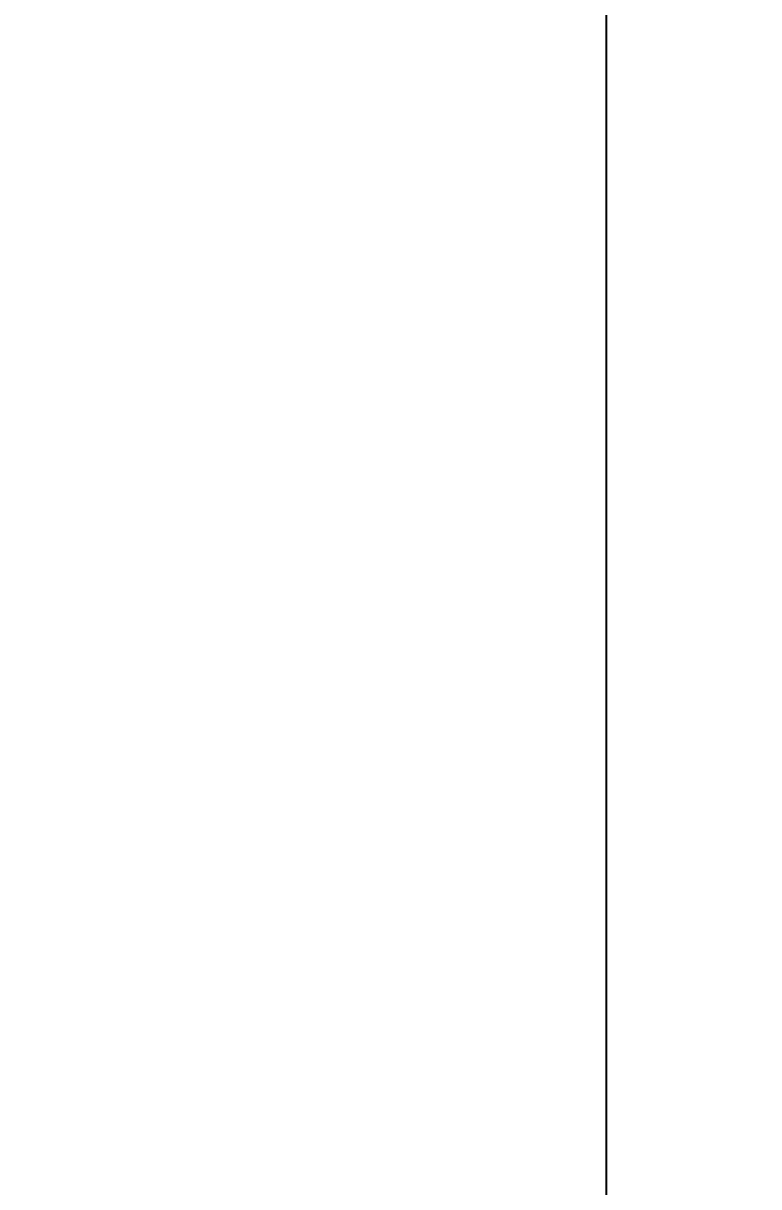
# Model space of a CAD drawing. Header units: inches. Extents: x 2 to 932, y -3 to 1338.
# Drawn here: x 871.8 to 932.1, y 313.4 to 408.9 of the extents above; entities that cross this region are included whole.
import ezdxf

# ---------------------------------------------------------------- set-up
doc = ezdxf.new("R2010")
doc.units = ezdxf.units.IN
doc.header["$MEASUREMENT"] = 0
doc.layers.add('line 2', color=140, linetype='Continuous')
doc.styles.get("Standard").update_dxf_attribs({"font": 'arial_0.ttf'})
doc.dimstyles.new('a', dxfattribs={"dimtxt": 3, "dimasz": 3, "dimexe": 2.5, "dimexo": 1, "dimgap": 1, "dimtad": 1, "dimdsep": 46, "dimtxsty": 'Standard', "dimcen": 0, "dimclrd": 2, "dimclre": 2, "dimclrt": 2, "dimadec": 0, "dimazin": 2, "dimtfac": 1, "dimtmove": 0, "dimatfit": 3, "dimfxl": 0, "dimtolj": 1, "dimtzin": 0, "dimarcsym": 0})

# ---------------------------------------------------------------- blocks, each defined once
blk = doc.blocks.new('*D50')
at = {"layer": 'Defpoints', "color": 0}
for p in [(871.787, 911.999), (871.787, 221.999), (919.603, 221.999)]:
    blk.add_point(p, dxfattribs=at)
at = {"layer": 'line 2', "color": 2, "lineweight": -2}
for p, q in [((876.787, 911.999), (932.103, 911.999)), ((919.603, 896.999), (919.603, 236.999)), ((876.787, 221.999), (932.103, 221.999))]:
    blk.add_line(p, q, dxfattribs=at)
at = {"layer": 'line 2', "color": 2}
for points in [[(917.103, 896.999), (922.103, 896.999), (919.603, 911.999)], [(917.103, 236.999), (922.103, 236.999), (919.603, 221.999)]]:
    blk.add_solid(points, dxfattribs=at)
at = {"layer": 'line 2', "color": 2, "insert": (906.944, 566.999), "char_height": 15, "attachment_point": 5, "rotation": 90}
blk.add_mtext('\\A1;690', dxfattribs=at)

msp = doc.modelspace()

# ---------------------------------------------------------------- dimensions: what is measured, and where the dimension line sits
at = {"layer": 'line 2'}
dim = msp.add_linear_dim(base=(919.603, 221.999), p1=(871.787, 911.999), p2=(871.787, 221.999), angle=90, dimstyle='a', override={"dimscale": 5}, dxfattribs=at)
dim.commit()
dim.dimension.update_dxf_attribs({"geometry": '*D50', "text_midpoint": (906.944, 566.999)})

doc.saveas('drawing.dxf')
